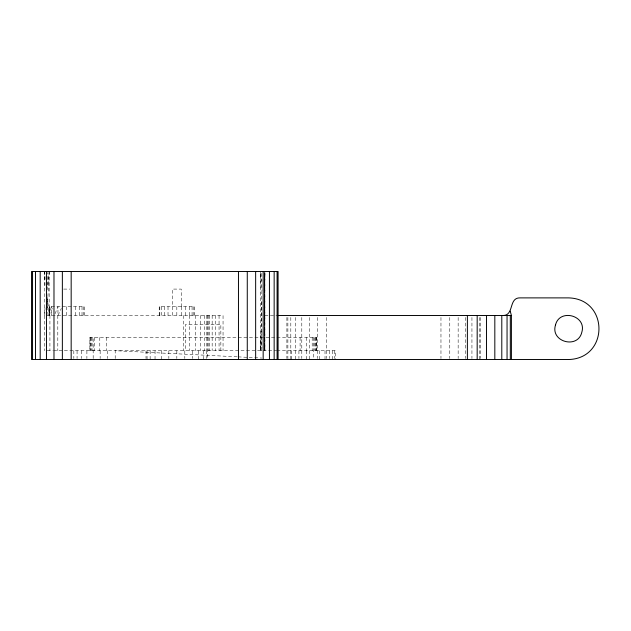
<?xml version="1.0" encoding="UTF-8"?>
<svg xmlns="http://www.w3.org/2000/svg" width="631" height="631" viewBox="0 0 631 631"><rect width="100%" height="100%" fill="white"/><g stroke="black" fill="none" stroke-linecap="round" stroke-linejoin="round"><path stroke-width="0.47" stroke-dasharray="3.15 2.37" d="M264.231 320.532L264.862 273.365L264.507 291.285L264.231 281.852M264.286 330.904L264.87 350.718L264.862 272.442L264.231 333.736M264.87 271.48L264.87 350.718L264.286 311.099L264.704 273.365M47.325 285.173L47.475 272.458M261.865 331.393L261.605 350.718L261.897 346.947M44.754 315.5L44.959 307.841M261.865 301.665L260.469 350.718L261.833 338.453M261.857 317.858L260.469 350.718L260.469 271.48M47.349 307.676L49.108 272.458L47.341 289.661M47.341 297.319L49.163 315.5L49.754 306.698L51.521 315.5L51.521 306.698L52.917 311.099M55.047 313.741L57.965 306.698L57.965 315.5L61.357 308.456M63.652 289.085L69.883 289.085M46.497 315.5L223.051 315.5L223.051 350.718M264.87 315.5L278.082 315.5M47.12 350.718L52.649 350.718M53.564 350.718L62.366 350.718M64.338 350.718L276.528 350.718M276.859 350.718L335.313 350.718L335.313 359.52M237.177 356.815L115.197 350.718L115.197 358.542M238.163 356.87L261.778 358.045M260.627 273.365L262.062 290.347M261.857 315.815L260.5 272.442M47.325 301.145L48.027 315.5M264.231 338.453L264.72 350.718L264.286 272.442M264.239 303.369L264.507 311.099M261.66 273.365L261.865 280.913M44.959 279.131L44.785 272.434L44.951 286.151M264.326 273.365L264.72 291.285M264.231 347.886L264.286 350.718M264.231 305.301L264.286 311.099M480.585 317.456L480.585 358.542M479.592 317.456L479.592 359.52M471.941 317.456L471.941 358.542M465.67 317.456L465.67 358.542M458.153 317.456L458.153 358.542M449.777 317.456L449.777 358.542M440.966 317.456L440.966 358.542M334.643 350.718L334.643 358.542M332.655 350.718L332.655 359.52M329.414 350.718L329.414 358.542M326.503 317.456L326.503 358.542M325.012 350.718L325.012 359.52M319.586 350.718L319.586 359.52M317.693 317.456L317.693 358.542M316.604 350.718L316.604 337.514L89.878 337.514L89.878 350.718M316.454 337.514L316.454 350.718M316.013 337.514L316.013 350.718M315.319 337.514L315.319 350.718M314.396 337.514L314.396 350.718M313.331 337.514L313.299 359.52M312.195 337.514L312.195 350.718M309.316 317.456L309.316 359.52M306.698 337.514L306.698 350.718M306.343 350.718L306.343 359.52M301.799 317.456L301.799 358.542M300.096 337.514L300.096 350.718M298.928 350.718L298.928 358.542M295.529 317.456L295.529 359.52M291.285 350.718L291.285 359.52M290.812 317.456L290.812 359.52M287.878 317.456L287.878 358.542M286.884 317.456L286.884 358.542M220.85 350.718L220.85 324.302L185.632 324.302L185.632 350.718M219.06 315.5L219.06 350.718M215.345 315.5L215.345 350.718M212.158 315.5L212.158 350.718M209.705 315.5L209.705 350.718M208.175 315.5L208.175 350.718M207.646 315.5L207.646 358.542M206.818 315.5L206.818 350.718M206.597 350.718L206.597 358.542M204.405 315.5L204.405 350.718M203.513 350.718L203.513 359.52M200.555 315.5L200.555 350.718M198.615 350.718L198.615 359.52M195.539 315.5L195.539 350.718M194.435 315.5L194.435 306.698L159.217 306.698L159.217 315.5M193.835 306.698L193.835 315.5M192.234 350.718L192.234 358.542M192.076 306.698L192.076 315.5M189.702 315.5L189.702 350.718M189.276 306.698L189.276 315.5M185.632 306.698L185.632 315.5M184.804 350.718L184.804 358.542M183.432 315.5L183.432 350.718M181.389 306.698L181.389 315.5M181.231 306.698L181.231 289.085L172.421 289.085L172.421 306.698M176.83 306.698L176.83 315.5M176.83 350.718L176.83 358.542M172.263 306.698L172.263 315.5M168.848 350.718L168.848 358.542M168.02 306.698L168.02 315.5M164.375 306.698L164.375 315.5M161.575 306.698L161.575 315.5M161.418 350.718L161.418 359.52M159.817 306.698L159.817 315.5M155.037 350.718L155.037 359.52M150.139 350.718L150.139 359.52M147.055 350.718L147.055 359.52M146.013 350.718L146.013 358.542M107.554 350.718L107.554 358.542M106.387 337.514L106.387 350.718M100.14 350.718L100.14 358.542M99.785 337.514L99.785 350.718M94.279 337.514L94.279 350.718M93.183 358.542L93.143 337.514M92.079 337.514L92.079 350.718M91.164 337.514L91.164 350.718M90.47 337.514L90.47 350.718M90.028 337.514L90.028 350.718M86.897 350.718L86.897 358.542M84.38 315.5L84.38 306.698L49.163 306.698L49.754 315.5L49.754 306.698M83.781 306.698L83.781 315.5M82.022 306.698L82.022 315.5M81.47 350.718L81.47 358.542M79.222 306.698L79.222 315.5M77.069 350.718L77.069 358.542M75.57 306.698L75.57 315.5M73.827 350.718L73.827 358.542M66.768 306.698L66.768 315.5M57.807 315.5L57.807 350.718M49.92 315.5L49.92 350.718M49.163 271.48L49.163 315.5M44.754 271.48L44.754 350.718"/><path stroke-width="0.95" d="M502.599 315.5C514.596 315.926 508.215 297.461 520.204 297.887L568.634 297.887C609.049 298.984 609.049 358.432 568.634 359.52L31.55 359.52L31.55 271.48L278.082 271.48L278.082 359.52M278.082 315.5L511.402 315.5L511.402 359.52M288.335 359.378L291.285 359.52M510.227 311.099L511.402 315.5M510.305 315.5L510.305 359.52M507.048 315.5L507.048 359.52M501.795 315.5L501.795 359.52M494.822 315.5L494.822 359.52M486.477 315.5L486.477 359.52M477.178 315.5L477.178 359.52M467.382 315.5L467.382 359.52M277.088 271.48L277.088 359.52M274.154 271.48L274.154 359.52M269.437 271.48L269.437 359.52M263.166 271.48L263.166 359.52M255.65 271.48L255.65 359.52M247.273 271.48L247.273 359.52M238.463 271.48L238.463 359.52M71.169 271.48L71.169 359.52M62.359 271.48L62.359 359.52M53.982 271.48L53.982 359.52M46.465 271.48L46.465 359.52M40.195 271.48L40.195 359.52M35.478 271.48L35.478 359.52M32.544 271.48L32.544 359.52M555.454 325.178C550.279 341.939 577.917 349.345 581.814 332.237C586.996 315.476 559.35 308.07 555.454 325.178"/></g></svg>
